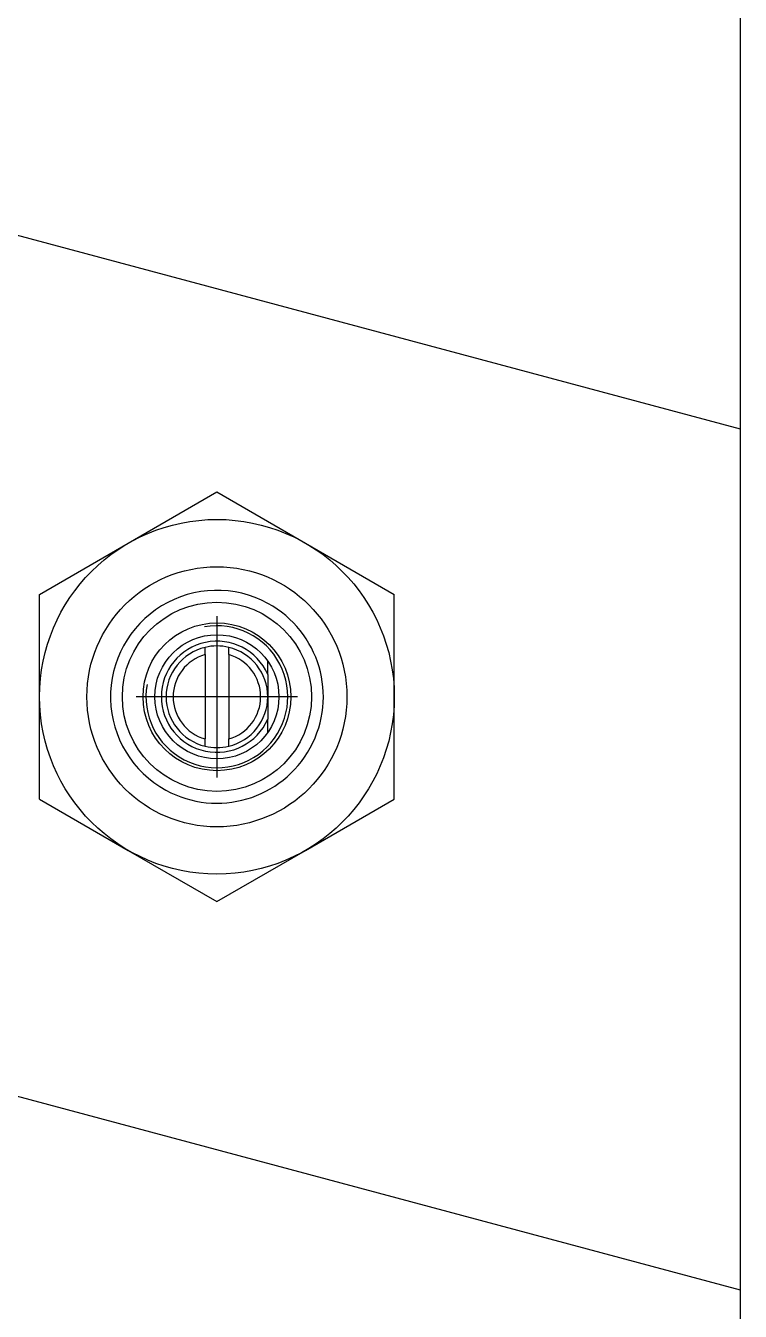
# Model space of a CAD drawing. Extents: x 0 to 420, y 0 to 297.
# Drawn here: x 134.028 to 135.707, y 255.304 to 258.324 of the extents above; entities that cross this region are included whole.
import ezdxf

# ---------------------------------------------------------------- set-up
doc = ezdxf.new("R2010")
doc.units = 0
doc.linetypes.add('DASHDOT', pattern=[18.5, 12, -3, 0.5, -3])
doc.layers.get('0').update_dxf_attribs({"linetype": 'CONTINUOUS'})

msp = doc.modelspace()

# ---------------------------------------------------------------- linework, layer by layer
at = {"color": 7}
for p, q in [((135.706619, 271.541931), (135.706619, 172.353058)), ((133.890442, 257.863678), (135.706619, 257.377045)), ((134.268555, 257.108368), (134.476883, 257.228668)), ((134.476883, 257.228668), (134.685211, 257.108368)), ((134.060211, 256.988098), (134.268555, 257.108368)), ((134.685211, 257.108368), (134.893555, 256.988098)), ((134.060211, 256.975159), (134.060211, 256.988098)), ((134.060211, 256.747528), (134.060211, 256.975159)), ((134.893555, 256.747528), (134.893555, 256.988098)), ((134.449097, 256.846497), (134.449097, 256.863708)), ((134.449097, 256.846497), (134.449097, 256.64859)), ((134.504669, 256.846497), (134.504669, 256.863708)), ((134.504669, 256.846497), (134.504669, 256.64859)), ((134.596344, 256.800232), (134.596344, 256.831238)), ((134.596344, 256.800232), (134.596344, 256.747528)), ((134.060211, 256.506958), (134.060211, 256.747528)), ((134.596344, 256.747528), (134.596344, 256.694824)), ((134.893555, 256.519897), (134.893555, 256.747528)), ((134.596344, 256.682281), (134.596344, 256.694824)), ((134.596344, 256.663849), (134.596344, 256.682281)), ((134.449097, 256.631348), (134.449097, 256.64859)), ((134.504669, 256.631348), (134.504669, 256.64859)), ((134.893555, 256.506958), (134.893555, 256.519897)), ((134.060211, 256.506958), (134.268555, 256.386688)), ((134.685211, 256.386688), (134.893555, 256.506958)), ((134.268555, 256.386688), (134.476883, 256.266418)), ((134.476883, 256.266418), (134.685211, 256.386688)), ((133.411499, 255.968964), (135.706619, 255.353989))]:
    msp.add_line(p, q, dxfattribs=at)
at = {"color": 7, "linetype": 'DASHDOT'}
for p, q in [((134.476883, 256.937103), (134.476883, 256.557953)), ((134.666473, 256.747528), (134.287308, 256.747528))]:
    msp.add_line(p, q, dxfattribs=at)
at = {"color": 7}
for radius in [0.416667, 0.305556, 0.222222, 0.173611, 0.145833]:
    msp.add_circle((134.476883, 256.747528), radius, dxfattribs=at)
for radius, start, end in [(0.25, 61.352113, 241.352115), (0.25, 241.352115, 61.352113), (0.166667, 169.999993, 100.000014), (0.130556, 23.809375, 336.190625), (0.119444, 103.44773, 256.55227), (0.102778, 105.680348, 254.319652), (0.119444, 76.552275, 103.44773), (0.119444, 283.447725, 76.552275), (0.102778, 285.68035, 74.31965), (0.119444, 256.55227, 283.447725)]:
    msp.add_arc((134.476883, 256.747528), radius, start, end, dxfattribs=at)

doc.saveas('drawing.dxf')
